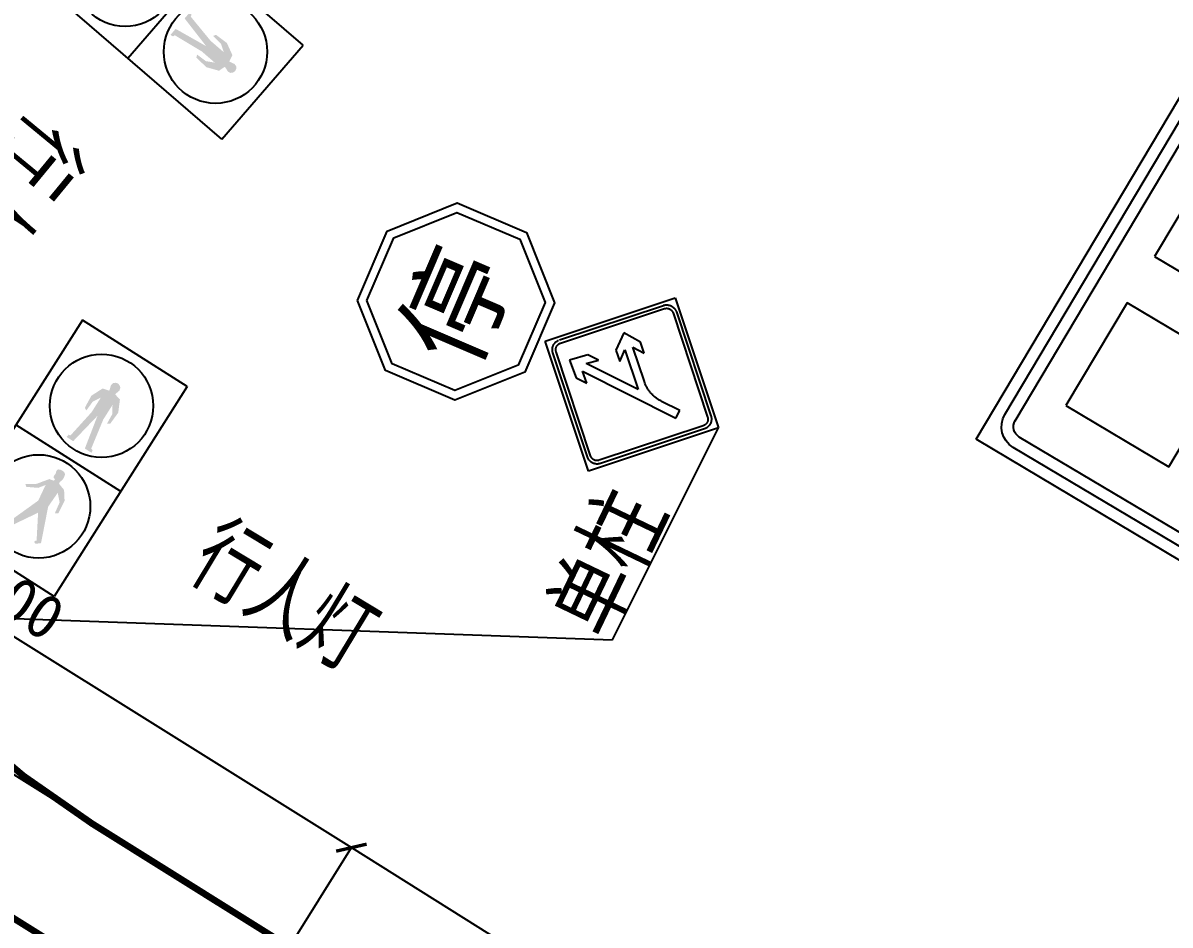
# Model space of a CAD drawing. Header units: millimetres. Extents: x 67546 to 67853, y 50670 to 50921.
# Drawn here: x 67724.23 to 67750.12, y 50769.51 to 50789.86 of the extents above; entities that cross this region are included whole.
import ezdxf

# ---------------------------------------------------------------- set-up
doc = ezdxf.new("R2010")
doc.units = ezdxf.units.MM
for name, color, linetype in [('@-交通信号', 7, 'Continuous'), ('@-交通标志', 7, 'Continuous'), ('@-设计标注', 7, 'Continuous'), ('@-辅助设计', 4, 'Continuous'), ('交通标志', 7, 'Continuous')]:
    doc.layers.add(name, color=color, linetype=linetype)
doc.layers.add('@-道路标线', color=7, linetype='Continuous', lineweight=0)
doc.layers.get('0').off()
doc.styles.add('--黑体', font='simhei.ttf')
doc.styles.add('宋体', font='')
doc.styles.add('黑体', font='simhei.ttf', dxfattribs={"width": 0.8})
doc.styles.get('宋体').set_extended_font_data('SimSun')
doc.dimstyles.new('标志标注', dxfattribs={"dimtxt": 1, "dimasz": 0.5, "dimexe": 0, "dimexo": 0, "dimgap": 0.25, "dimtad": 1, "dimzin": 0, "dimdsep": 46, "dimtxsty": '--黑体', "dimblk": 'ARCHTICK', "dimcen": 0.09, "dimadec": 0, "dimazin": 0, "dimtfac": 1, "dimtix": 1, "dimtmove": 1, "dimatfit": 0, "dimfxl": 1, "dimtolj": 1, "dimtzin": 0, "dimarcsym": 0})

# ---------------------------------------------------------------- blocks, each defined once
blk = doc.blocks.new('A$C3CD052C4')
at = {"layer": '@-交通信号'}
h = blk.add_hatch(color=256, dxfattribs=at)
h.paths.add_polyline_path([(0.198, 4.356), (0.304, 4.182), (0.32, 3.934), (0.381, 3.967), (0.401, 4.276), (0.275, 4.548), (0.121, 4.589), (0.137, 4.65), (0.157, 4.715), (0.141, 4.776), (0.1, 4.814), (0.043, 4.83), (-0.015, 4.814), (-0.055, 4.776), (-0.071, 4.715), (-0.051, 4.65), (-0.035, 4.589), (-0.19, 4.548), (-0.316, 4.276), (-0.295, 3.967), (-0.234, 3.934), (-0.218, 4.182), (-0.113, 4.356), (-0.113, 3.967), (-0.234, 3.267), (-0.279, 3.257), (-0.291, 3.19), (-0.113, 3.19), (0.043, 3.967), (0.198, 3.19), (0.377, 3.19), (0.365, 3.257), (0.32, 3.267), (0.198, 3.967)])
h.paths.add_polyline_path([(-0.061, 1.636), (-0.348, 0.921), (-0.458, 0.919), (-0.477, 0.887), (-0.307, 0.779), (0.082, 1.403), (0.39, 0.855), (0.361, 0.823), (0.365, 0.797), (0.408, 0.779), (0.506, 0.859), (0.201, 1.639), (0.216, 2.02), (0.368, 1.86), (0.408, 1.596), (0.474, 1.636), (0.445, 1.947), (0.303, 2.15), (0.133, 2.208), (0.125, 2.252, 0.207228), (0.135, 2.45, 0.071106), (0.119, 2.472, 0.097589), (0.103, 2.484, 0.022233), (0.085, 2.492, 0.040799), (0.074, 2.494, 0.045979), (0.046, 2.497, 0.036358), (0.01, 2.494, 0.028309), (-0.009, 2.491, 0.024691), (-0.031, 2.484, 0.079385), (-0.056, 2.47, 0.12435), (-0.067, 2.455, 0.081145), (-0.072, 2.435, 0.069556), (-0.07, 2.412, 0.00473), (-0.068, 2.402, 0.009011), (-0.067, 2.397, 0.057142), (-0.061, 2.381, -0.068241), (-0.056, 2.368, -0.124353), (-0.057, 2.348, 0.089456), (-0.06, 2.321, 0.014819), (-0.058, 2.301, -0.022419), (-0.056, 2.28, 0.042847), (-0.056, 2.27, 0.182875), (-0.054, 2.264, 0.101619), (-0.045, 2.259, 0.029922), (-0.002, 2.249), (-0.002, 2.204), (-0.11, 2.179), (-0.181, 2.086), (-0.291, 1.94), (-0.331, 1.904), (-0.506, 1.794), (-0.453, 1.754), (-0.263, 1.853), (-0.216, 1.878), (-0.11, 2.021)])
for p, q in [((-1.402, 5.609), (-1.402, 0)), ((1.402, 5.609), (-1.402, 5.609)), ((1.402, 5.609), (1.402, 0)), ((1.402, 2.805), (-1.402, 2.805)), ((1.402, 0), (-1.402, 0))]:
    blk.add_line(p, q, dxfattribs=at)
at = {"layer": '@-交通信号', "color": 1}
blk.add_circle((0, 4.207), 1.166, dxfattribs=at)
at = {"layer": '@-交通信号', "color": 3}
blk.add_circle((0.016, 1.53), 1.166, dxfattribs=at)
blk = doc.blocks.new('A$C1B03350C')
at = {"layer": '@-交通标志'}
for p, q in [((23.472, 21.953), (0.545, 20.911)), ((24.391, 1.724), (23.472, 21.953)), ((22.675, 21.646), (1.367, 20.678)), ((22.687, 21.377), (1.379, 20.408)), ((23.238, 15.185), (22.969, 21.119)), ((24.084, 2.521), (23.239, 21.131)), ((19.15, 20.405), (21.847, 20.528)), ((21.847, 20.528), (21.969, 17.83)), ((15.239, 20.227), (17.936, 20.35)), ((17.936, 20.35), (18.058, 17.653)), ((19.272, 17.708), (19.15, 20.405)), ((21.969, 17.83), (19.272, 17.708))]:
    blk.add_line(p, q, dxfattribs=at)
for major_axis in [(-0.382, 0.382), (-0.191, 0.191)]:
    blk.add_ellipse((22.699, 21.107), major_axis=major_axis, ratio=1, start_param=3.972398, end_param=5.543194, dxfattribs=at)
blk = doc.blocks.new('A$C4F5065A2')
at = {"layer": '@-交通标志', "color": 1}
for points in [[(57.9, 197.6), (139.7, 197.6), (197.6, 139.7), (197.6, 57.9), (139.7, 0), (57.9, 0), (0, 57.9), (0, 139.7)], [(61.8, 188.1), (135.8, 188.1), (188.1, 135.8), (188.1, 61.8), (135.8, 9.5), (61.8, 9.5), (9.5, 61.8), (9.5, 135.8)]]:
    blk.add_lwpolyline(points, close=True, dxfattribs=at)
at = {"layer": '@-交通标志', "color": 7, "style": '黑体'}
blk.add_text('停', height=87.2, dxfattribs=at).set_placement((34.4, 53.7))
blk = doc.blocks.new('A$C13FF20AF')
at = {"layer": '交通标志', "color": 5}
for p, q in [((0, 7.804), (7.804, 15.592)), ((7.804, 15.592), (15.592, 7.788)), ((7.788, 0), (0, 7.804)), ((15.592, 7.788), (7.788, 0))]:
    blk.add_line(p, q, dxfattribs=at)
at = {"layer": '交通标志', "color": 7}
for p, q in [((0.976, 8.388), (7.218, 14.619)), ((1.171, 8.194), (7.412, 14.423)), ((8.193, 14.422), (14.424, 8.178)), ((8.388, 14.618), (14.619, 8.374)), ((7.314, 13.157), (6.28, 12.042)), ((8.347, 12.04), (7.314, 13.157)), ((6.28, 12.042), (6.279, 11.091)), ((8.346, 11.089), (8.347, 12.04)), ((6.279, 11.091), (6.971, 11.837)), ((6.971, 11.837), (6.963, 3.411)), ((7.649, 7.159), (7.654, 11.836)), ((7.654, 11.836), (8.346, 11.089)), ((9.69, 10.172), (9.016, 9.501)), ((11.209, 10.229), (9.69, 10.172)), ((11.15, 8.708), (11.209, 10.229)), ((10.035, 9.538), (7.649, 7.159)), ((9.016, 9.501), (10.035, 9.538)), ((0.919, 8.325), (0.976, 8.388)), ((8.456, 7), (10.516, 9.056)), ((10.516, 9.056), (10.476, 8.037)), ((10.476, 8.037), (11.15, 8.708)), ((1.133, 8.152), (1.171, 8.194)), ((7.4, 1.169), (1.168, 7.412)), ((14.423, 7.399), (8.178, 1.168)), ((14.442, 7.419), (14.423, 7.399)), ((7.206, 0.975), (0.974, 7.218)), ((8.362, 6.901), (8.456, 7)), ((14.618, 7.204), (8.374, 0.974)), ((14.646, 7.234), (14.618, 7.204)), ((7.645, 3.41), (7.647, 5.051)), ((6.963, 3.411), (7.645, 3.41)), ((7.268, 0.918), (7.206, 0.975)), ((7.442, 1.131), (7.4, 1.169))]:
    blk.add_line(p, q, dxfattribs=at)
for points in [[(7.218, 14.619), (7.281, 14.675), (7.348, 14.725), (7.419, 14.766), (7.492, 14.8), (7.568, 14.826), (7.646, 14.845), (7.725, 14.857), (7.804, 14.86), (7.883, 14.856), (7.962, 14.845), (8.039, 14.826), (8.115, 14.799), (8.188, 14.765), (8.259, 14.724), (8.325, 14.674)], [(7.412, 14.423), (7.454, 14.46), (7.499, 14.493), (7.546, 14.521), (7.595, 14.544), (7.646, 14.562), (7.698, 14.574), (7.75, 14.582), (7.803, 14.584), (7.856, 14.582), (7.908, 14.574), (7.96, 14.561), (8.011, 14.544), (8.06, 14.521), (8.107, 14.493), (8.151, 14.46), (8.193, 14.422)], [(0.974, 7.218), (0.917, 7.281), (0.868, 7.348), (0.826, 7.418), (0.792, 7.492), (0.766, 7.568), (0.747, 7.645), (0.736, 7.724), (0.732, 7.803), (0.736, 7.883), (0.748, 7.961), (0.767, 8.039), (0.794, 8.115), (0.828, 8.188), (0.87, 8.259), (0.919, 8.325)], [(14.619, 8.374), (14.647, 8.344), (14.673, 8.313), (14.698, 8.281), (14.722, 8.248), (14.743, 8.214), (14.763, 8.178), (14.781, 8.142), (14.798, 8.105), (14.812, 8.068), (14.825, 8.029), (14.836, 7.99), (14.845, 7.951), (14.851, 7.911), (14.857, 7.871), (14.86, 7.83), (14.861, 7.789), (14.859, 7.748), (14.856, 7.707), (14.851, 7.667), (14.844, 7.627), (14.835, 7.588), (14.824, 7.549), (14.811, 7.51), (14.797, 7.473), (14.78, 7.436), (14.762, 7.4), (14.742, 7.365), (14.721, 7.33), (14.697, 7.297), (14.672, 7.265), (14.646, 7.234)], [(1.168, 7.412), (1.131, 7.454), (1.098, 7.499), (1.07, 7.546), (1.048, 7.595), (1.03, 7.646), (1.018, 7.698), (1.01, 7.75), (1.008, 7.803), (1.011, 7.856), (1.018, 7.908), (1.031, 7.96), (1.049, 8.011), (1.072, 8.06), (1.1, 8.107), (1.133, 8.152)], [(14.424, 8.178), (14.443, 8.159), (14.46, 8.138), (14.477, 8.117), (14.492, 8.095), (14.506, 8.073), (14.519, 8.049), (14.531, 8.025), (14.542, 8.001), (14.552, 7.976), (14.56, 7.95), (14.568, 7.924), (14.574, 7.898), (14.578, 7.871), (14.582, 7.844), (14.584, 7.817), (14.584, 7.789), (14.583, 7.762), (14.581, 7.735), (14.578, 7.708), (14.573, 7.681), (14.567, 7.655), (14.56, 7.629), (14.552, 7.603), (14.542, 7.578), (14.531, 7.553), (14.519, 7.529), (14.506, 7.506), (14.491, 7.483), (14.476, 7.461), (14.459, 7.439), (14.442, 7.419)], [(7.647, 5.051), (7.65, 5.189), (7.661, 5.325), (7.678, 5.46), (7.702, 5.593), (7.731, 5.725), (7.768, 5.855), (7.81, 5.982), (7.859, 6.108), (7.913, 6.23), (7.974, 6.35), (8.04, 6.467), (8.112, 6.581), (8.19, 6.692), (8.273, 6.798), (8.362, 6.901)], [(8.374, 0.974), (8.311, 0.917), (8.245, 0.868), (8.174, 0.826), (8.101, 0.792), (8.025, 0.766), (7.948, 0.747), (7.869, 0.736), (7.79, 0.732), (7.71, 0.736), (7.632, 0.747), (7.554, 0.766), (7.479, 0.793), (7.405, 0.827), (7.335, 0.869), (7.268, 0.918)], [(8.178, 1.168), (8.137, 1.131), (8.092, 1.098), (8.045, 1.07), (7.996, 1.048), (7.946, 1.03), (7.894, 1.018), (7.842, 1.01), (7.789, 1.008), (7.736, 1.01), (7.684, 1.018), (7.633, 1.03), (7.582, 1.048), (7.533, 1.071), (7.487, 1.099), (7.442, 1.131)]]:
    blk.add_spline(points, degree=3, dxfattribs=at)
blk = doc.blocks.new('A$C291B26D4')
at = {"layer": '交通标志'}
blk.add_line((0.24, 0.205), (5.584, 0.269), dxfattribs=at)
for name, p, xscale, yscale, zscale, rotation in [('A$C4F5065A2', (3.501, 4.646), 0.0207999998472934, 0.0208000000566244, 0.0208, 4.070968802407461), ('A$C13FF20AF', (3.4, 0.243), 0.2804062249635773, 0.2804062250068, 0.2804062247775562, 0.6801314453254345)]:
    blk.add_blockref(name, p, dxfattribs=dict(at, xscale=xscale, yscale=yscale, zscale=zscale, rotation=rotation))
at = {"layer": '交通标志', "color": 0, "style": '黑体', "width": 0.8}
blk.add_text('单柱', height=1.5, rotation=1.5884, dxfattribs=at).set_placement((0.122, 0.343))
blk = doc.blocks.new('A$C1A410BDF')
blk.add_blockref('A$C291B26D4', (0, 0))
blk = doc.blocks.new('_ARCHTICK')
at = {"color": 0, "linetype": 'ByBlock', "const_width": 0.15}
blk.add_lwpolyline([(-0.5, -0.5), (0.5, 0.5)], dxfattribs=at)
blk = doc.blocks.new('*D79')
at = {"layer": '@-设计标注', "color": 0, "lineweight": -2, "transparency": 16777216}
for p, q in [((67711.823, 50777.282), (67714.68, 50781.855)), ((67714.68, 50781.855), (67731.641, 50771.256)), ((67728.784, 50766.683), (67731.641, 50771.256))]:
    blk.add_line(p, q, dxfattribs=at)
at = {"layer": 'Defpoints', "color": 0, "transparency": 16777216}
for p in [(67711.823, 50777.282), (67731.641, 50771.256), (67728.784, 50766.683)]:
    blk.add_point(p, dxfattribs=at)
at = {"layer": '@-设计标注', "color": 0, "lineweight": -2, "transparency": 16777216, "xscale": 0.5, "yscale": 0.5, "zscale": 0.5}
for p, rotation in [((67714.68, 50781.855), 147.9999999999958), ((67731.641, 50771.256), 327.9999999999959)]:
    blk.add_blockref('_ARCHTICK', p, dxfattribs=dict(at, rotation=rotation))
at = {"layer": '@-设计标注', "color": 0, "transparency": 16777216, "insert": (67723.561, 50777.196), "char_height": 1, "attachment_point": 5, "rotation": 328, "style": '--黑体'}
blk.add_mtext('\\A1;20.00', dxfattribs=at)
blk = doc.blocks.new('*D80')
at = {"layer": '@-设计标注', "color": 0, "lineweight": -2, "transparency": 16777216}
for p, q in [((67728.784, 50766.683), (67731.641, 50771.256)), ((67731.641, 50771.256), (67748.602, 50760.658)), ((67745.745, 50756.085), (67748.602, 50760.658))]:
    blk.add_line(p, q, dxfattribs=at)
at = {"layer": 'Defpoints', "color": 0, "transparency": 16777216}
for p in [(67728.784, 50766.683), (67748.602, 50760.658), (67745.745, 50756.085)]:
    blk.add_point(p, dxfattribs=at)
at = {"layer": '@-设计标注', "color": 0, "lineweight": -2, "transparency": 16777216, "xscale": 0.5, "yscale": 0.5, "zscale": 0.5}
for p, rotation in [((67731.641, 50771.256), 147.9999999999914), ((67748.602, 50760.658), 327.9999999999914)]:
    blk.add_blockref('_ARCHTICK', p, dxfattribs=dict(at, rotation=rotation))
at = {"layer": '@-设计标注', "color": 0, "transparency": 16777216, "insert": (67740.522, 50766.598), "char_height": 1, "attachment_point": 5, "rotation": 328, "style": '--黑体'}
blk.add_mtext('\\A1;20.00', dxfattribs=at)

msp = doc.modelspace()

# ---------------------------------------------------------------- linework, layer by layer
at = {"layer": '@-交通标志'}
msp.add_line((67714.584, 50776.761), (67737.537, 50775.946), dxfattribs=at)
at = {"layer": '@-辅助设计'}
msp.add_lwpolyline([(67721.761, 50774.315), (67747.202, 50758.417), (67772.644, 50742.52), (67760.985, 50723.863)], dxfattribs=at)
at = {"layer": '@-道路标线', "color": 7, "linetype": 'Continuous', "const_width": 0.15, "flags": 128}
msp.add_lwpolyline([(67723.272, 50804.492), (67720.786, 50801.391, 0.448191), (67725.784, 50771.801), (67728.655, 50770.006)], format="xyb", dxfattribs=at)
for points in [[(67711.823, 50777.282), (67728.784, 50766.683)], [(67725.784, 50771.801), (67738.722, 50763.716)]]:
    msp.add_lwpolyline(points, dxfattribs=at)

# ---------------------------------------------------------------- block references
at = {"layer": '@-交通信号'}
for p, rotation in [((67725.387, 50791.961), 229.2284955472859), ((67723.748, 50777.672, 31.077), 327.608436320871)]:
    msp.add_blockref('A$C3CD052C4', p, dxfattribs=dict(at, rotation=rotation))
at = {"layer": '@-交通标志', "xscale": -1, "rotation": 61.83837241752401}
msp.add_blockref('A$C1B03350C', (67776.178, 50790.801), dxfattribs=at)
at = {"layer": '@-交通标志', "rotation": 62.75091819005955}
msp.add_blockref('A$C1A410BDF', (67737.609, 50775.639), dxfattribs=at)

# ---------------------------------------------------------------- texts
at = {"layer": '@-交通信号', "style": '宋体', "width": 0.7}
for rotation, p in [(230.4976, (67724.541, 50787.871)), (328.8775, (67727.917, 50777.432, 31.077))]:
    msp.add_text('行人灯', height=1.5, rotation=rotation, dxfattribs=at).set_placement(p)

# ---------------------------------------------------------------- dimensions: what is measured, and where the dimension line sits
at = {"layer": '@-设计标注'}
for p1, p2, picture, middle in [((67711.823, 50777.282), (67728.784, 50766.683), '*D79', (67723.561, 50777.196)), ((67728.784, 50766.683), (67745.745, 50756.085), '*D80', (67740.522, 50766.598))]:
    dim = msp.add_aligned_dim(p1=p1, p2=p2, distance=5.392, dimstyle='标志标注', dxfattribs=at)
    dim.commit()
    dim.dimension.update_dxf_attribs({"geometry": picture, "text_midpoint": middle})

doc.saveas('drawing.dxf')
